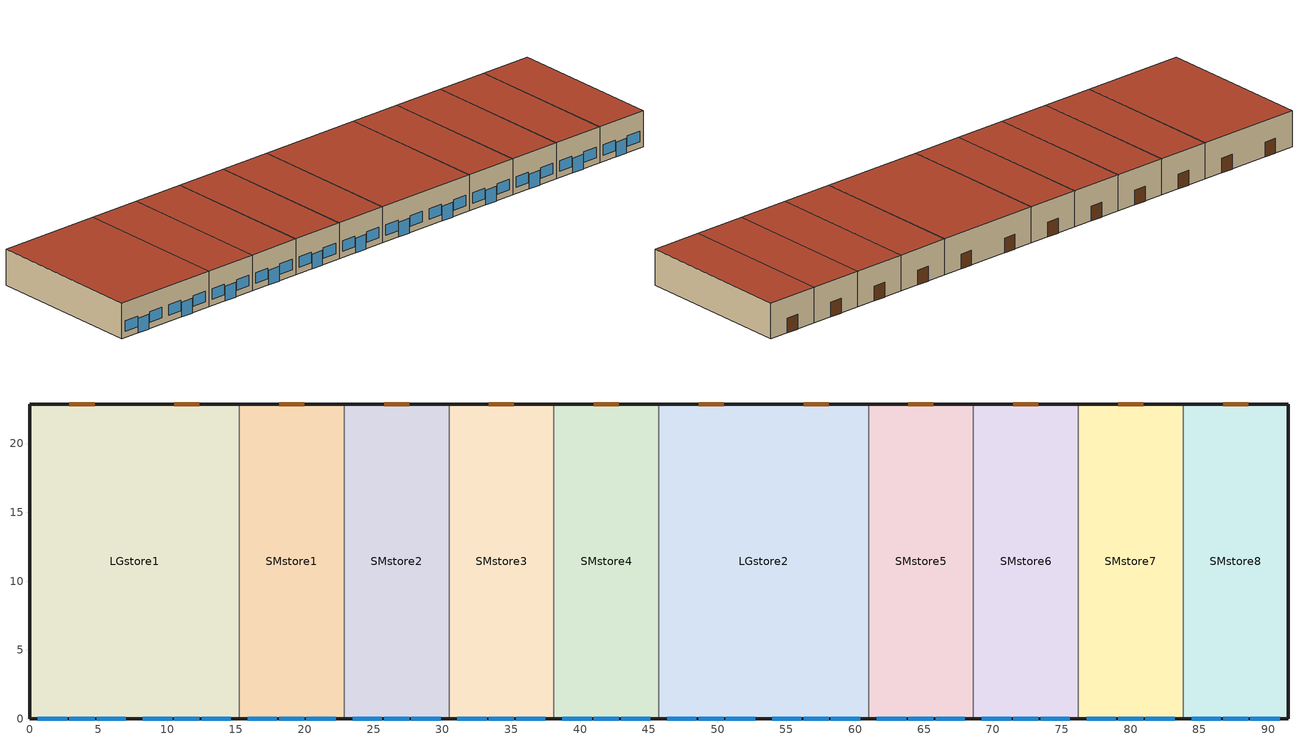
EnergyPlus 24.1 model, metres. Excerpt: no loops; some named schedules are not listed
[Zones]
LGstore1
 floor ground (LGstore1_Floor_Ffactor): 0,22.86 15.24,22.86 15.24,0 0,0 z0
 wall outside (nonres_ext_wall): 15.24,22.86 0,22.86 0,0 15.24,0 z0:5.18
 wall to SMstore1 (int_wall): 15.24,0 15.24,22.86 z0:5.18
 window (NonresWindow_U_0.36_SHGC_0.38): 0.61,0 2.74,0 / 4.88,0 7.01,0 / 8.23,0 10.36,0 / 12.5,0 14.63,0 z0.91:2.43; 2.9,0 4.73,0 / 10.52,0 12.35,0 z0:2.13
 door (Swinging Door_con): 4.73,22.86 2.9,22.86 / 12.35,22.86 10.52,22.86 z0:2.13
 roof outside (nonres_roof): 15.24,22.86 0,22.86 0,0 15.24,0 z5.18
SMstore1
 floor ground (SMstore1_Floor_Ffactor): 15.24,22.86 22.86,22.86 22.86,0 15.24,0 z0
 wall outside (nonres_ext_wall): 15.24,0 22.86,0 / 22.86,22.86 15.24,22.86 z0:5.18
 wall to SMstore2 (int_wall): 22.86,0 22.86,22.86 z0:5.18
 window (NonresWindow_U_0.36_SHGC_0.38): 15.85,0 17.98,0 / 20.12,0 22.25,0 z0.91:2.43; 18.14,0 19.97,0 z0:2.13
 door (Swinging Door_con): 19.97,22.86 18.14,22.86 z0:2.13
 roof outside (nonres_roof): 22.86,22.86 15.24,22.86 15.24,0 22.86,0 z5.18
SMstore2
 floor ground (SMstore2_Floor_Ffactor): 22.86,22.86 30.48,22.86 30.48,0 22.86,0 z0
 wall outside (nonres_ext_wall): 22.86,0 30.48,0 / 30.48,22.86 22.86,22.86 z0:5.18
 wall to SMstore3 (int_wall): 30.48,0 30.48,22.86 z0:5.18
 window (NonresWindow_U_0.36_SHGC_0.38): 23.47,0 25.6,0 / 27.74,0 29.87,0 z0.91:2.43; 25.76,0 27.58,0 z0:2.13
 door (Swinging Door_con): 27.58,22.86 25.76,22.86 z0:2.13
 roof outside (nonres_roof): 30.48,22.86 22.86,22.86 22.86,0 30.48,0 z5.18
SMstore3
 floor ground (SMstore3_Floor_Ffactor): 30.48,22.86 38.1,22.86 38.1,0 30.48,0 z0
 wall outside (nonres_ext_wall): 30.48,0 38.1,0 / 38.1,22.86 30.48,22.86 z0:5.18
 wall to SMstore4 (int_wall): 38.1,0 38.1,22.86 z0:5.18
 window (NonresWindow_U_0.36_SHGC_0.38): 31.09,0 33.22,0 / 35.36,0 37.49,0 z0.91:2.43; 33.38,0 35.2,0 z0:2.13
 door (Swinging Door_con): 35.2,22.86 33.38,22.86 z0:2.13
 roof outside (nonres_roof): 38.1,22.86 30.48,22.86 30.48,0 38.1,0 z5.18
SMstore4
 floor ground (SMstore4_Floor_Ffactor): 38.1,22.86 45.72,22.86 45.72,0 38.1,0 z0
 wall outside (nonres_ext_wall): 38.1,0 45.72,0 / 45.72,22.86 38.1,22.86 z0:5.18
 wall to LGstore2 (int_wall): 45.72,0 45.72,22.86 z0:5.18
 window (NonresWindow_U_0.36_SHGC_0.38): 38.71,0 40.84,0 / 42.98,0 45.11,0 z0.91:2.43; 41,0 42.82,0 z0:2.13
 door (Swinging Door_con): 42.82,22.86 41,22.86 z0:2.13
 roof outside (nonres_roof): 45.72,22.86 38.1,22.86 38.1,0 45.72,0 z5.18
LGstore2
 floor ground (LGstore2_Floor_Ffactor): 45.72,22.86 60.96,22.86 60.96,0 45.72,0 z0
 wall outside (nonres_ext_wall): 60.96,22.86 45.72,22.86 / 45.72,0 60.96,0 z0:5.18
 wall to SMstore5 (int_wall): 60.96,0 60.96,22.86 z0:5.18
 window (NonresWindow_U_0.36_SHGC_0.38): 46.33,0 48.46,0 / 50.6,0 52.73,0 / 53.95,0 56.08,0 / 58.22,0 60.35,0 z0.91:2.43; 48.62,0 50.44,0 / 56.24,0 58.06,0 z0:2.13
 door (Swinging Door_con): 50.44,22.86 48.62,22.86 / 58.06,22.86 56.24,22.86 z0:2.13
 roof outside (nonres_roof): 60.96,22.86 45.72,22.86 45.72,0 60.96,0 z5.18
SMstore5
 floor ground (SMstore5_Floor_Ffactor): 60.96,22.86 68.58,22.86 68.58,0 60.96,0 z0
 wall outside (nonres_ext_wall): 60.96,0 68.58,0 / 68.58,22.86 60.96,22.86 z0:5.18
 wall to SMstore6 (int_wall): 68.58,0 68.58,22.86 z0:5.18
 window (NonresWindow_U_0.36_SHGC_0.38): 61.57,0 63.7,0 / 65.84,0 67.97,0 z0.91:2.43; 63.86,0 65.68,0 z0:2.13
 door (Swinging Door_con): 65.68,22.86 63.86,22.86 z0:2.13
 roof outside (nonres_roof): 68.58,22.86 60.96,22.86 60.96,0 68.58,0 z5.18
SMstore6
 floor ground (SMstore6_Floor_Ffactor): 68.58,22.86 76.2,22.86 76.2,0 68.58,0 z0
 wall outside (nonres_ext_wall): 68.58,0 76.2,0 / 76.2,22.86 68.58,22.86 z0:5.18
 wall to SMstore7 (int_wall): 76.2,0 76.2,22.86 z0:5.18
 window (NonresWindow_U_0.36_SHGC_0.38): 69.19,0 71.32,0 / 73.46,0 75.59,0 z0.91:2.43; 71.48,0 73.3,0 z0:2.13
 door (Swinging Door_con): 73.3,22.86 71.48,22.86 z0:2.13
 roof outside (nonres_roof): 76.2,22.86 68.58,22.86 68.58,0 76.2,0 z5.18
SMstore7
 floor ground (SMstore7_Floor_Ffactor): 76.2,22.86 83.82,22.86 83.82,0 76.2,0 z0
 wall outside (nonres_ext_wall): 76.2,0 83.82,0 / 83.82,22.86 76.2,22.86 z0:5.18
 wall to SMstore8 (int_wall): 83.82,0 83.82,22.86 z0:5.18
 window (NonresWindow_U_0.36_SHGC_0.38): 76.81,0 78.94,0 / 81.08,0 83.21,0 z0.91:2.43; 79.1,0 80.92,0 z0:2.13
 door (Swinging Door_con): 80.92,22.86 79.1,22.86 z0:2.13
 roof outside (nonres_roof): 83.82,22.86 76.2,22.86 76.2,0 83.82,0 z5.18
SMstore8
 floor ground (SMstore8_Floor_Ffactor): 83.82,22.86 91.44,22.86 91.44,0 83.82,0 z0
 wall outside (nonres_ext_wall): 83.82,0 91.44,0 91.44,22.86 83.82,22.86 z0:5.18
 window (NonresWindow_U_0.36_SHGC_0.38): 84.43,0 86.56,0 / 88.7,0 90.83,0 z0.91:2.43; 86.72,0 88.54,0 z0:2.13
 door (Swinging Door_con): 88.54,22.86 86.72,22.86 z0:2.13
 roof outside (nonres_roof): 91.44,22.86 83.82,22.86 83.82,0 91.44,0 z5.18
[Building]
RetailStripmall: North Axis {deg}=0; Terrain=City; Loads Convergence Tolerance Value {W}=0.04; Temperature Convergence Tolerance Value {deltaC}=0.2; Solar Distribution=FullInteriorAndExterior; Maximum Number of Warmup Days=15; Minimum Number of Warmup Days=6
[Site:Location]
Denver-Aurora-Buckley.AFB_CO_USA WMO=724695: Latitude {deg}=39.72; Longitude {deg}=-104.75; Time Zone {hr}=-7; Elevation {m}=1726
[SizingPeriod:DesignDay] Day of Month=21; Dry-Bulb Temperature Range Modifier Type=DefaultMultipliers; Humidity Condition Type=Wetbulb; Barometric Pressure {Pa}=82237; Rain Indicator=No; Snow Indicator=No; Daylight Saving Time Indicator=No
Name | Month | Day Type | Maximum Dry-Bulb Temperature {C} | Daily Dry-Bulb Temperature Range {deltaC} | Wetbulb or DewPoint at Maximum Dry-Bulb {C} | Wind Speed {m/s} | Wind Direction {deg} | Solar Model Indicator | Sky Clearness | ASHRAE Clear Sky Optical Depth for Beam Irradiance (taub) | ASHRAE Clear Sky Optical Depth for Diffuse Irradiance (taud)
Denver-Aurora-Buckley.AFB_CO_USA Ann Htg 99.6% Condns DB | 12 | WinterDesignDay | -17.9 | 0 | -17.9 | 2.5 | 180 | ASHRAEClearSky | 0
Denver-Aurora-Buckley.AFB_CO_USA Ann Clg .4% Condns DB=>MWB | 7 | SummerDesignDay | 33.9 | 14.8 | 15 | 3.6 | 30 | ASHRAETau |  | 0.423 | 2.02
[Site:GroundTemperature:FCfactorMethod]
7.1, 3, -1, 0.8, -0.2, 4.8, 6.1, 13.7, 22.2, 22.7, 21.7, 18.5
[Site:WaterMainsTemperature]
Calculation Method=Correlation; Annual Average Outdoor Air Temperature {C}=9.95; Maximum Difference In Monthly Average Outdoor Air Temperatures {deltaC}=23.7
[Material]
Name | Roughness | Thickness {m} | Conductivity {W/m-K} | Density {kg/m3} | Specific Heat {J/kg-K} | Thermal Absorptance | Solar Absorptance | Visible Absorptance
Std Wood 6inch | MediumSmooth | 0.15 | 0.12 | 540 | 1210 | 0.9 | 0.7 | 0.7
F07 25mm stucco | Smooth | 0.0254 | 0.72 | 1856 | 840 | 0.9 | 0.7 | 0.7
F08 Metal surface | Smooth | 0.0008 | 45.28 | 7824 | 500
F13 Built-up roofing | Rough | 0.0095 | 0.16 | 1120 | 1460 | 0.9 | 0.77
G01 13mm gypsum board | Smooth | 0.0127 | 0.16 | 800 | 1090 | 0.9 | 0.7 | 0.5
G01 16mm gypsum board | MediumSmooth | 0.0159 | 0.16 | 800 | 1090
[Material:NoMass] Thermal Absorptance=0.9; Solar Absorptance=0.7; Visible Absorptance=0.7
Name | Roughness | Thermal Resistance {m2-K/W}
Opaque Door panel_con | MediumRough | 0.475964
Nonres_Roof_Insulation | MediumSmooth | 5.30668
Nonres_Exterior_Wall_Insulation | MediumSmooth | 2.81828
[WindowMaterial:SimpleGlazingSystem]
Nonres Window Glazing Layer: U-Factor {W/m2-K}=2.04417; Solar Heat Gain Coefficient=0.38; Visible Transmittance=0.418
[Construction]
Swinging Door_con: Opaque Door panel_con
InteriorFurnishings: Std Wood 6inch
int_wall: G01 13mm gypsum board, G01 13mm gypsum board
nonres_roof: F13 Built-up roofing, Nonres_Roof_Insulation, F08 Metal surface
nonres_ext_wall: F07 25mm stucco, G01 16mm gypsum board, Nonres_Exterior_Wall_Insulation, G01 16mm gypsum board
NonresWindow_U_0.36_SHGC_0.38: Nonres Window Glazing Layer
[Construction:FfactorGroundFloor] F-Factor {W/m-K}=0.90012
Name | Area {m2} | PerimeterExposed {m}
LGstore1_Floor_Ffactor | 348.3864 | 53.34
SMstore1_Floor_Ffactor; SMstore2_Floor_Ffactor; SMstore3_Floor_Ffactor; SMstore4_Floor_Ffactor; SMstore5_Floor_Ffactor; SMstore6_Floor_Ffactor; SMstore7_Floor_Ffactor | 174.193 | 15.24
LGstore2_Floor_Ffactor | 348.386 | 30.48
SMstore8_Floor_Ffactor | 174.193 | 38.1
[Zone] Type=1; Multiplier=1; Ceiling Height {m}=-9999; Floor Area {m2}=autocalculate; Part of Total Floor Area=Yes
Name | Volume {m3}
LGstore1; LGstore2 | 1805.2
SMstore1; SMstore2; SMstore3; SMstore4; SMstore5; SMstore6; SMstore7; SMstore8 | 902.6
[InternalMass] Construction=InteriorFurnishings
Name | Zone or ZoneList | Surface Area {m2}
LGstore1_InternalMass_1 | LGstore1 | 696.7728
SMstore1_InternalMass_1 | SMstore1 | 348.3864
SMstore2_InternalMass_1 | SMstore2 | 348.3864
SMstore3_InternalMass_1 | SMstore3 | 348.3864
SMstore4_InternalMass_1 | SMstore4 | 348.3864
LGstore2_InternalMass_1 | LGstore2 | 696.7728
SMstore5_InternalMass_1 | SMstore5 | 348.3864
SMstore6_InternalMass_1 | SMstore6 | 348.3864
SMstore7_InternalMass_1 | SMstore7 | 348.3864
SMstore8_InternalMass_1 | SMstore8 | 348.3864
[People] Number of People Calculation Method=People; Fraction Radiant=0.3; Sensible Heat Fraction=AUTOCALCULATE; Activity Level Schedule=ACTIVITY_SCH; Enable ASHRAE 55 Comfort Warnings=No; Mean Radiant Temperature Calculation Type=EnclosureAveraged; Work Efficiency Schedule=WORK_EFF_SCH; Clothing Insulation Calculation Method=ClothingInsulationSchedule; Clothing Insulation Schedule=CLOTHING_SCH; Air Velocity Schedule=AIR_VELO_SCH; Thermal Comfort Model 1 Type=FANGER
Name | Zone or ZoneList or Space or SpaceList | Number of People Schedule | Number of People
LGstore1 | LGstore1 | Type1_OCC_SCH | 29.9961
SMstore1 | SMstore1 | Type1_OCC_SCH | 14.998
SMstore2 | SMstore2 | Type2_OCC_SCH | 14.998
SMstore3 | SMstore3 | Type2_OCC_SCH | 14.998
SMstore4 | SMstore4 | Type2_OCC_SCH | 14.998
LGstore2 | LGstore2 | Type3_OCC_SCH | 29.9961
SMstore5 | SMstore5 | Type3_OCC_SCH | 14.998
SMstore6 | SMstore6 | Type3_OCC_SCH | 14.998
SMstore7 | SMstore7 | Type3_OCC_SCH | 14.998
SMstore8 | SMstore8 | Type3_OCC_SCH | 14.998
[Lights] Design Level Calculation Method=Watts/Area; Return Air Fraction=0; Fraction Radiant=0.7; Fraction Visible=0.2; Fraction Replaceable=1; Return Air Fraction Calculated from Plenum Temperature=No
Name | Zone or ZoneList or Space or SpaceList | Schedule | Watts per Floor Area {W/m2}
LGstore1_Lights | LGstore1 | Type1_LIGHT_SCH | 9.58419
LGstore1_Lights_allowance | LGstore1 | Type1_LIGHT_SCH | 5.69411
SMstore1_Lights | SMstore1 | Type1_LIGHT_SCH | 9.58419
SMstore1_Lights_allowance | SMstore1 | Type1_LIGHT_SCH | 8.56807
SMstore2_Lights | SMstore2 | Type2_LIGHT_SCH | 9.58419
SMstore2_Lights_allowance | SMstore2 | Type2_LIGHT_SCH | 6.95349
SMstore3_Lights | SMstore3 | Type2_LIGHT_SCH | 9.58419
SMstore3_Lights_allowance | SMstore3 | Type2_LIGHT_SCH | 6.95349
SMstore4_Lights | SMstore4 | Type2_LIGHT_SCH | 9.58419
SMstore4_Lights_allowance | SMstore4 | Type2_LIGHT_SCH | 6.95349
LGstore2_Lights | LGstore2 | Type3_LIGHT_SCH | 9.58419
LGstore2_Lights_allowance | LGstore2 | Type3_LIGHT_SCH
SMstore5_Lights | SMstore5 | Type3_LIGHT_SCH | 9.58419
SMstore5_Lights_allowance | SMstore5 | Type3_LIGHT_SCH | 0
SMstore6_Lights | SMstore6 | Type3_LIGHT_SCH | 9.58419
SMstore6_Lights_allowance | SMstore6 | Type3_LIGHT_SCH | 0
SMstore7_Lights | SMstore7 | Type3_LIGHT_SCH | 9.58419
SMstore7_Lights_allowance | SMstore7 | Type3_LIGHT_SCH | 0
SMstore8_Lights | SMstore8 | Type3_LIGHT_SCH | 9.58419
SMstore8_Lights_allowance | SMstore8 | Type3_LIGHT_SCH | 0
[ElectricEquipment] Design Level Calculation Method=EquipmentLevel; Fraction Latent=0; Fraction Radiant=0.5; Fraction Lost=0
Name | Zone or ZoneList or Space or SpaceList | Schedule | Design Level {W}
LGstore1_MiscPlug_Equip | LGstore1 | TYPE1_EQUIP_SCH | 1498.06
SMstore1_MiscPlug_Equip | SMstore1 | TYPE1_EQUIP_SCH | 749.0308
SMstore2_MiscPlug_Equip | SMstore2 | TYPE2_EQUIP_SCH | 749.0308
SMstore3_MiscPlug_Equip | SMstore3 | TYPE2_EQUIP_SCH | 749.0308
SMstore4_MiscPlug_Equip | SMstore4 | TYPE2_EQUIP_SCH | 749.0308
LGstore2_MiscPlug_Equip | LGstore2 | TYPE3_EQUIP_SCH | 1498.06
SMstore5_MiscPlug_Equip | SMstore5 | TYPE3_EQUIP_SCH | 749.0308
SMstore6_MiscPlug_Equip | SMstore6 | TYPE3_EQUIP_SCH | 749.0308
SMstore7_MiscPlug_Equip | SMstore7 | TYPE3_EQUIP_SCH | 749.0308
SMstore8_MiscPlug_Equip | SMstore8 | TYPE3_EQUIP_SCH | 749.0308
[ZoneInfiltration:DesignFlowRate] Temperature Term Coefficient=0; Velocity Squared Term Coefficient=0
Name | Zone or ZoneList or Space or SpaceList | Schedule | Design Flow Rate Calculation Method | Flow Rate per Exterior Surface Area {m3/s-m2} | Constant Term Coefficient | Velocity Term Coefficient | Design Flow Rate {m3/s}
LGstore1_Infiltration | LGstore1 | Type1_Infil_SCH | Flow/ExteriorArea | 0.000251651 | 0 | 0.224
LGstore1_Door_Infiltration | LGstore1 | INFIL_Door_Opening_SCH | Flow/Zone |  | 1 | 0 | 0.241165
SMstore1_Infiltration | SMstore1 | Type1_Infil_SCH | Flow/ExteriorArea | 0.000177459 | 0 | 0.224
SMstore1_Door_Infiltration | SMstore1 | INFIL_Door_Opening_SCH | Flow/Zone |  | 1 | 0 | 0.134505
SMstore2_Infiltration | SMstore2 | Type2_Infil_SCH | Flow/ExteriorArea | 0.000177459 | 0 | 0.224
SMstore2_Door_Infiltration | SMstore2 | INFIL_Door_Opening_SCH | Flow/Zone |  | 1 | 0 | 0.134505
SMstore3_Infiltration | SMstore3 | Type2_Infil_SCH | Flow/ExteriorArea | 0.000177459 | 0 | 0.224
SMstore3_Door_Infiltration | SMstore3 | INFIL_Door_Opening_SCH | Flow/Zone |  | 1 | 0 | 0.134505
SMstore4_Infiltration | SMstore4 | Type2_Infil_SCH | Flow/ExteriorArea | 0.000177459 | 0 | 0.224
SMstore4_Door_Infiltration | SMstore4 | INFIL_Door_Opening_SCH | Flow/Zone |  | 1 | 0 | 0.134505
LGstore2_Infiltration | LGstore2 | Type3_Infil_SCH | Flow/ExteriorArea | 0.000177459 | 0 | 0.224
LGstore2_Door_Infiltration | LGstore2 | INFIL_Door_Opening_SCH | Flow/Zone |  | 1 | 0 | 0.241165
SMstore5_Infiltration | SMstore5 | Type3_Infil_SCH | Flow/ExteriorArea | 0.000177459 | 0 | 0.224
SMstore5_Door_Infiltration | SMstore5 | INFIL_Door_Opening_SCH | Flow/Zone |  | 1 | 0 | 0.134505
SMstore6_Infiltration | SMstore6 | Type3_Infil_SCH | Flow/ExteriorArea | 0.000177459 | 0 | 0.224
SMstore6_Door_Infiltration | SMstore6 | INFIL_Door_Opening_SCH | Flow/Zone |  | 1 | 0 | 0.134505
SMstore7_Infiltration | SMstore7 | Type3_Infil_SCH | Flow/ExteriorArea | 0.000177459 | 0 | 0.224
SMstore7_Door_Infiltration | SMstore7 | INFIL_Door_Opening_SCH | Flow/Zone |  | 1 | 0 | 0.134505
SMstore8_Infiltration | SMstore8 | Type3_Infil_SCH | Flow/ExteriorArea | 0.000302232 | 0 | 0.224
SMstore8_Door_Infiltration | SMstore8 | INFIL_Door_Opening_SCH | Flow/Zone |  | 1 | 0 | 0.134505
[Exterior:Lights] Control Option=AstronomicalClock
Name | Schedule | Design Level {W}
Exterior_Lights_a | Exterior_lighting_schedule_a | 418.4
Exterior_Lights_b | Exterior_lighting_schedule_b_2016 | 2520.3
Exterior_Lights_c | Exterior_lighting_schedule_c_2016 | 2520.3
[EnergyManagementSystem:Sensor]
OAT_F: Output:Variable or Output:Meter=Site Outdoor Air Drybulb Temperature
[EnergyManagementSystem:Actuator] Actuated Component Type=Lights; Actuated Component Control Type=Electricity Rate
Name | Actuated Component Unique
LGSTORE1_Light_Actuator | LGSTORE1_lights
LGSTORE1_Light_ALLOWANCE_Actuator | LGSTORE1_lights_ALLOWANCE
SMSTORE1_Light_Actuator | SMSTORE1_lights
SMSTORE1_Light_ALLOWANCE_Actuator | SMSTORE1_lights_ALLOWANCE
SMSTORE2_Light_Actuator | SMSTORE2_lights
SMSTORE2_Light_ALLOWANCE_Actuator | SMSTORE2_lights_ALLOWANCE
SMSTORE3_Light_Actuator | SMSTORE3_lights
SMSTORE3_Light_ALLOWANCE_Actuator | SMSTORE3_lights_ALLOWANCE
SMSTORE4_Light_Actuator | SMSTORE4_lights
SMSTORE4_Light_ALLOWANCE_Actuator | SMSTORE4_lights_ALLOWANCE
SMSTORE5_Light_Actuator | SMSTORE5_lights
SMSTORE5_Light_ALLOWANCE_Actuator | SMSTORE5_lights_ALLOWANCE
SMSTORE6_Light_Actuator | SMSTORE6_lights
SMSTORE6_Light_ALLOWANCE_Actuator | SMSTORE6_lights_ALLOWANCE
SMSTORE7_Light_Actuator | SMSTORE7_lights
SMSTORE7_Light_ALLOWANCE_Actuator | SMSTORE7_lights_ALLOWANCE
SMSTORE8_Light_Actuator | SMSTORE8_lights
SMSTORE8_Light_ALLOWANCE_Actuator | SMSTORE8_lights_ALLOWANCE
LGSTORE2_Light_Actuator | LGSTORE2_lights
LGSTORE2_Light_ALLOWANCE_Actuator | LGSTORE2_lights_ALLOWANCE
[EnergyManagementSystem:ProgramCallingManager]
SET_LGSTORE1_Light_EMS_Program_Prog_Manager: BeginTimestepBeforePredictor; SET_LGSTORE1_Light_EMS_Program
SET_SMSTORE1_Light_EMS_Program_Prog_Manager: BeginTimestepBeforePredictor; SET_SMSTORE1_Light_EMS_Program
SET_SMSTORE2_Light_EMS_Program_Prog_Manager: BeginTimestepBeforePredictor; SET_SMSTORE2_Light_EMS_Program
SET_SMSTORE3_Light_EMS_Program_Prog_Manager: BeginTimestepBeforePredictor; SET_SMSTORE3_Light_EMS_Program
SET_SMSTORE4_Light_EMS_Program_Prog_Manager: BeginTimestepBeforePredictor; SET_SMSTORE4_Light_EMS_Program
SET_SMSTORE5_Light_EMS_Program_Prog_Manager: BeginTimestepBeforePredictor; SET_SMSTORE5_Light_EMS_Program
SET_SMSTORE6_Light_EMS_Program_Prog_Manager: BeginTimestepBeforePredictor; SET_SMSTORE6_Light_EMS_Program
SET_SMSTORE7_Light_EMS_Program_Prog_Manager: BeginTimestepBeforePredictor; SET_SMSTORE7_Light_EMS_Program
SET_SMSTORE8_Light_EMS_Program_Prog_Manager: BeginTimestepBeforePredictor; SET_SMSTORE8_Light_EMS_Program
SET_LGSTORE2_Light_EMS_Program_Prog_Manager: BeginTimestepBeforePredictor; SET_LGSTORE2_Light_EMS_Program
[EnergyManagementSystem:Program]
SET_LGSTORE1_Light_EMS_Program: SET LGSTORE1_LSr_IP=0.093*LGSTORE1_LSr/LGSTORE1_Area; IF (LGSTORE1_Occ_Sensor <= 0) && (LGSTORE1_LSr_IP >= 0.02); SET LGSTORE1_Light_Actuator = 0.02*LGSTORE1_Area/0.09290304; SET LGSTORE1_Light_ALLOWANCE_Actuator = 0; ELSE; SET LGSTORE1_Light_Actuator = NULL; SET LGSTORE1_Light_ALLOWANCE_Actuator = NULL; ENDIF
SET_SMSTORE1_Light_EMS_Program: SET SMSTORE1_LSr_IP=0.093*SMSTORE1_LSr/SMSTORE1_Area; IF (SMSTORE1_Occ_Sensor <= 0) && (SMSTORE1_LSr_IP >= 0.02); SET SMSTORE1_Light_Actuator = 0.02*SMSTORE1_Area/0.09290304; SET SMSTORE1_Light_ALLOWANCE_Actuator = 0; ELSE; SET SMSTORE1_Light_Actuator = NULL; SET SMSTORE1_Light_ALLOWANCE_Actuator = NULL; ENDIF
SET_SMSTORE2_Light_EMS_Program: SET SMSTORE2_LSr_IP=0.093*SMSTORE2_LSr/SMSTORE2_Area; IF (SMSTORE2_Occ_Sensor <= 0) && (SMSTORE2_LSr_IP >= 0.02); SET SMSTORE2_Light_Actuator = 0.02*SMSTORE2_Area/0.09290304; SET SMSTORE2_Light_ALLOWANCE_Actuator = 0; ELSE; SET SMSTORE2_Light_Actuator = NULL; SET SMSTORE2_Light_ALLOWANCE_Actuator = NULL; ENDIF
SET_SMSTORE3_Light_EMS_Program: SET SMSTORE3_LSr_IP=0.093*SMSTORE3_LSr/SMSTORE3_Area; IF (SMSTORE3_Occ_Sensor <= 0) && (SMSTORE3_LSr_IP >= 0.02); SET SMSTORE3_Light_Actuator = 0.02*SMSTORE3_Area/0.09290304; SET SMSTORE3_Light_ALLOWANCE_Actuator = 0; ELSE; SET SMSTORE3_Light_Actuator = NULL; SET SMSTORE3_Light_ALLOWANCE_Actuator = NULL; ENDIF
SET_SMSTORE4_Light_EMS_Program: SET SMSTORE4_LSr_IP=0.093*SMSTORE4_LSr/SMSTORE4_Area; IF (SMSTORE4_Occ_Sensor <= 0) && (SMSTORE4_LSr_IP >= 0.02); SET SMSTORE4_Light_Actuator = 0.02*SMSTORE4_Area/0.09290304; SET SMSTORE4_Light_ALLOWANCE_Actuator = 0; ELSE; SET SMSTORE4_Light_Actuator = NULL; SET SMSTORE4_Light_ALLOWANCE_Actuator = NULL; ENDIF
